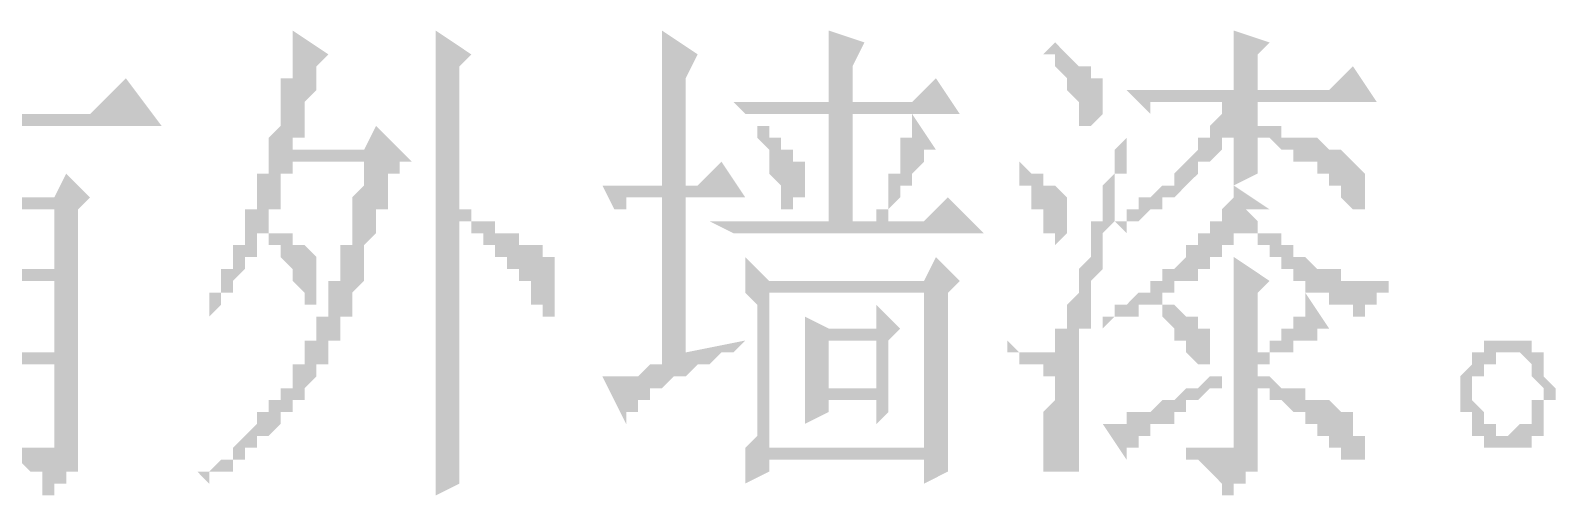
# Model space of a CAD drawing. Header units: inches. Extents: x 11 to 286, y 6 to 196.
# Drawn here: x 131.21 to 136.62, y 65.8 to 67.45 of the extents above; entities that cross this region are included whole.
import ezdxf

# ---------------------------------------------------------------- set-up
doc = ezdxf.new("R2010")
doc.units = ezdxf.units.IN
doc.header["$MEASUREMENT"] = 0
doc.layers.add('PDF_实体填充', color=7, linetype='Continuous', true_color=0xffffff)

msp = doc.modelspace()

# ---------------------------------------------------------------- hatches: boundary and pattern name
at = {"layer": 'PDF_实体填充', "transparency": 33554559}
h = msp.add_hatch(color=7, dxfattribs=at)
h.paths.add_polyline_path([(130.7818, 66.8161), (130.7818, 66.6044), (131.2898, 66.6044), (131.2898, 66.8161), (130.7818, 66.8161)], flags=0)
h.paths.add_polyline_path([(130.7818, 66.5621), (130.7818, 66.3081), (131.2898, 66.3081), (131.2898, 66.5621), (130.7818, 66.5621)], flags=0)
h.paths.add_polyline_path([(131.1204, 65.9694), (131.1204, 65.9694), (131.1204, 65.9694), (131.1628, 65.9694), (131.1628, 65.9694), (131.2051, 65.9694), (131.2051, 65.9694), (131.2051, 65.9694), (131.2474, 65.9694), (131.2474, 65.9694), (131.2474, 65.9694), (131.2474, 65.9694), (131.2474, 65.9694), (131.2898, 65.9694), (131.2898, 65.9694), (131.2898, 65.9694), (131.2898, 66.0118), (131.2898, 66.0118), (131.2898, 66.0118), (131.2898, 66.2658), (130.7818, 66.2658), (130.7818, 65.8424), (130.6971, 65.8001), (130.6971, 65.8001), (130.6971, 65.8001), (130.6971, 65.8001), (130.6971, 65.8001), (130.6971, 65.8424), (130.6971, 65.8424), (130.6971, 65.8424), (130.6971, 65.8424), (130.6971, 65.8424), (130.6971, 65.8848), (130.6971, 65.8848), (130.6971, 65.8848), (130.6971, 65.8848), (130.6971, 65.9271), (130.6971, 65.9271), (130.6971, 65.9271), (130.6971, 65.9694), (130.6971, 65.9694), (130.6971, 65.9694), (130.6971, 66.0118), (130.6971, 66.0118), (130.6971, 66.0118), (130.6971, 66.0541), (130.6971, 66.0541), (130.6971, 66.0964), (130.6971, 66.0964), (130.6971, 66.1388), (130.6971, 66.1388), (130.6971, 66.1811), (130.6971, 66.1811), (130.6971, 66.1811), (130.6971, 66.2234), (130.6971, 66.2658), (130.6971, 66.2658), (130.6971, 66.3081), (130.6971, 66.3081), (130.6971, 66.3504), (130.6971, 66.3504), (130.6971, 66.3928), (130.6971, 66.4351), (130.6971, 66.4351), (130.6971, 66.4774), (130.6971, 66.4774), (130.6971, 66.5198), (130.6971, 66.5621), (130.6971, 66.5621), (130.6971, 66.6044), (130.6971, 66.6468), (130.6971, 66.6891), (130.6971, 66.6891), (130.6971, 66.7314), (130.6971, 66.6891), (130.6971, 66.6891), (130.6548, 66.6891), (130.6548, 66.6468), (130.6548, 66.6468), (130.6548, 66.6468), (130.6124, 66.6468), (130.6124, 66.6044), (130.6124, 66.6044), (130.6124, 66.6044), (130.5701, 66.5621), (130.5701, 66.5621), (130.5701, 66.5621), (130.5701, 66.5621), (130.5278, 66.5198), (130.5278, 66.5198), (130.5278, 66.5198), (130.4854, 66.4774), (130.4854, 66.4774), (130.4854, 66.4774), (130.4854, 66.4774), (130.4431, 66.4351), (130.4431, 66.4351), (130.4431, 66.4351), (130.4431, 66.4351), (130.4008, 66.3928), (130.4008, 66.3928), (130.4008, 66.3928), (130.3584, 66.3928), (130.3584, 66.3928), (130.3584, 66.3504), (130.3161, 66.3928), (130.3584, 66.3928), (130.3584, 66.3928), (130.3584, 66.4351), (130.4008, 66.4351), (130.4008, 66.4351), (130.4008, 66.4774), (130.4008, 66.4774), (130.4431, 66.4774), (130.4431, 66.4774), (130.4431, 66.5198), (130.4431, 66.5198), (130.4854, 66.5198), (130.4854, 66.5621), (130.4854, 66.5621), (130.4854, 66.5621), (130.5278, 66.5621), (130.5278, 66.6044), (130.5278, 66.6044), (130.5278, 66.6044), (130.5701, 66.6468), (130.5701, 66.6468), (130.5701, 66.6468), (130.5701, 66.6891), (130.6124, 66.6891), (130.6124, 66.6891), (130.6124, 66.7314), (130.6124, 66.7314), (130.6124, 66.7314), (130.6124, 66.7314), (130.6548, 66.7314), (130.6548, 66.7738), (130.6548, 66.7738), (130.6548, 66.7738), (130.6548, 66.8161), (130.6971, 66.8161), (130.6971, 66.8161), (130.6971, 66.8584), (130.6971, 66.8584), (130.6971, 66.8584), (130.7394, 66.9008), (130.7394, 66.9008), (130.7394, 66.9008), (130.7394, 66.9431), (130.7394, 66.9431), (130.7818, 66.9854), (130.7818, 66.9854), (130.7818, 66.9854), (130.7818, 67.0278), (130.7818, 67.0278), (130.7818, 67.0701), (130.8241, 67.0701), (130.8241, 67.0701), (130.8241, 67.1124), (130.8241, 67.1124), (130.8241, 67.1124), (130.5278, 67.1124), (130.5278, 67.1124), (130.4854, 67.1124), (130.4854, 67.1124), (130.4431, 67.1124), (130.4431, 67.1124), (130.4431, 67.1124), (130.4008, 67.1124), (130.4008, 67.1124), (130.4008, 67.1124), (130.4008, 67.1124), (130.3161, 67.1548), (130.8664, 67.1548), (130.8664, 67.1971), (130.8664, 67.1971), (130.8664, 67.2394), (130.8664, 67.2394), (130.8664, 67.2818), (130.8664, 67.2818), (130.9088, 67.3241), (130.9088, 67.3241), (130.9088, 67.3664), (130.9088, 67.3664), (130.9088, 67.3664), (130.9088, 67.4088), (130.9088, 67.4088), (130.9088, 67.4088), (130.9088, 67.4511), (130.9088, 67.4511), (130.9088, 67.4511), (131.0781, 67.3664), (130.9934, 67.3241), (130.9934, 67.3241), (130.9934, 67.2818), (130.9934, 67.2818), (130.9934, 67.2818), (130.9934, 67.2394), (130.9511, 67.2394), (130.9511, 67.1971), (130.9511, 67.1971), (130.9511, 67.1971), (130.9511, 67.1971), (130.9511, 67.1548), (131.4168, 67.1548), (131.5438, 67.2818), (131.6708, 67.1124), (130.9511, 67.1124), (130.9088, 67.1124), (130.9088, 67.1124), (130.9088, 67.0701), (130.9088, 67.0701), (130.9088, 67.0701), (130.9088, 67.0278), (130.8664, 67.0278), (130.8664, 66.9854), (130.8664, 66.9854), (130.8664, 66.9854), (130.8664, 66.9431), (130.8241, 66.9431), (130.8241, 66.9431), (130.8241, 66.9008), (130.8241, 66.9008), (130.8241, 66.9008), (130.8241, 66.8584), (131.2898, 66.8584), (131.3321, 66.9431), (131.4168, 66.8584), (131.3744, 66.8161), (131.3744, 65.9694), (131.3744, 65.9694), (131.3744, 65.9271), (131.3744, 65.9271), (131.3744, 65.9271), (131.3744, 65.8848), (131.3744, 65.8848), (131.3321, 65.8848), (131.3321, 65.8424), (131.3321, 65.8424), (131.3321, 65.8424), (131.2898, 65.8424), (131.2898, 65.8001), (131.2898, 65.8001), (131.2474, 65.8001), (131.2474, 65.8001), (131.2474, 65.8001), (131.2474, 65.8001), (131.2474, 65.8424), (131.2474, 65.8424), (131.2474, 65.8424), (131.2474, 65.8424), (131.2474, 65.8848), (131.2051, 65.8848), (131.2051, 65.8848), (131.2051, 65.8848), (131.1628, 65.9271), (131.1628, 65.9271), (131.1628, 65.9271), (131.1204, 65.9271), (131.1204, 65.9271), (131.1204, 65.9271), (131.1204, 65.9694), (131.1204, 65.9694)], flags=0)
h = msp.add_hatch(color=7, dxfattribs=at)
h.paths.add_polyline_path([(132.7291, 66.7738), (132.7291, 66.1388), (132.7291, 66.1388), (132.7291, 66.0964), (132.7291, 66.0964), (132.7291, 66.0541), (132.7291, 66.0541), (132.7291, 66.0118), (132.7291, 66.0118), (132.7291, 65.9694), (132.7291, 65.9694), (132.7291, 65.9271), (132.7291, 65.9271), (132.7291, 65.9271), (132.7291, 65.8848), (132.7291, 65.8848), (132.7291, 65.8848), (132.7291, 65.8424), (132.7291, 65.8424), (132.6444, 65.8001), (132.6444, 65.8001), (132.6444, 65.8424), (132.6444, 65.8424), (132.6444, 65.8424), (132.6444, 65.8848), (132.6444, 65.8848), (132.6444, 65.9271), (132.6444, 65.9271), (132.6444, 65.9694), (132.6444, 65.9694), (132.6444, 65.9694), (132.6444, 66.0118), (132.6444, 66.0118), (132.6444, 66.0541), (132.6444, 66.0541), (132.6444, 66.0964), (132.6444, 66.0964), (132.6444, 66.0964), (132.6444, 67.1548), (132.6444, 67.1548), (132.6444, 67.1971), (132.6444, 67.1971), (132.6444, 67.2394), (132.6444, 67.2394), (132.6444, 67.2818), (132.6444, 67.2818), (132.6444, 67.3241), (132.6444, 67.3241), (132.6444, 67.3664), (132.6444, 67.3664), (132.6444, 67.3664), (132.6444, 67.4088), (132.6444, 67.4088), (132.6444, 67.4088), (132.6444, 67.4511), (132.6444, 67.4511), (132.7714, 67.3664), (132.7291, 67.3241), (132.7291, 66.8161), (132.7291, 66.8161), (132.7714, 66.8161), (132.7714, 66.7738), (132.8138, 66.7738), (132.8138, 66.7738), (132.8561, 66.7738), (132.8561, 66.7738), (132.8561, 66.7314), (132.8984, 66.7314), (132.8984, 66.7314), (132.8984, 66.7314), (132.9408, 66.7314), (132.9408, 66.7314), (132.9408, 66.7314), (132.9408, 66.6891), (132.9831, 66.6891), (132.9831, 66.6891), (132.9831, 66.6891), (132.9831, 66.6891), (133.0254, 66.6891), (133.0254, 66.6891), (133.0254, 66.6468), (133.0254, 66.6468), (133.0678, 66.6468), (133.0678, 66.6044), (133.0678, 66.6044), (133.0678, 66.6044), (133.0678, 66.5621), (133.0678, 66.5621), (133.0678, 66.5621), (133.0678, 66.5198), (133.0678, 66.5198), (133.0678, 66.4774), (133.0678, 66.4774), (133.0678, 66.4351), (133.0678, 66.4351), (133.0678, 66.4351), (133.0678, 66.4351), (133.0254, 66.4351), (133.0254, 66.4351), (133.0254, 66.4351), (133.0254, 66.4774), (132.9831, 66.4774), (132.9831, 66.5198), (132.9831, 66.5198), (132.9831, 66.5198), (132.9831, 66.5198), (132.9831, 66.5621), (132.9408, 66.5621), (132.9408, 66.5621), (132.9408, 66.5621), (132.9408, 66.6044), (132.8984, 66.6044), (132.8984, 66.6044), (132.8984, 66.6468), (132.8984, 66.6468), (132.8561, 66.6468), (132.8561, 66.6468), (132.8561, 66.6891), (132.8561, 66.6891), (132.8138, 66.6891), (132.8138, 66.6891), (132.8138, 66.7314), (132.7714, 66.7314), (132.7714, 66.7314), (132.7714, 66.7738), (132.7291, 66.7738), (132.7291, 66.7738), (132.7291, 66.7738)], flags=0)
h.paths.add_polyline_path([(132.1364, 67.4511), (132.2634, 67.3664), (132.2211, 67.3241), (132.2211, 67.2818), (132.2211, 67.2818), (132.2211, 67.2818), (132.2211, 67.2394), (132.2211, 67.2394), (132.2211, 67.2394), (132.1788, 67.1971), (132.1788, 67.1971), (132.1788, 67.1548), (132.1788, 67.1548), (132.1788, 67.1124), (132.1788, 67.1124), (132.1788, 67.1124), (132.1788, 67.0701), (132.1364, 67.0701), (132.1364, 67.0278), (132.1364, 67.0278), (132.3904, 67.0278), (132.4328, 67.1124), (132.5598, 66.9854), (132.5598, 66.9854), (132.5174, 66.9854), (132.5174, 66.9854), (132.5174, 66.9854), (132.5174, 66.9854), (132.5174, 66.9854), (132.5174, 66.9431), (132.5174, 66.9431), (132.4751, 66.9431), (132.4751, 66.9431), (132.4751, 66.9008), (132.4751, 66.9008), (132.4751, 66.8584), (132.4751, 66.8584), (132.4751, 66.8161), (132.4328, 66.8161), (132.4328, 66.7738), (132.4328, 66.7738), (132.4328, 66.7314), (132.4328, 66.7314), (132.3904, 66.6891), (132.3904, 66.6468), (132.3904, 66.6468), (132.3904, 66.6468), (132.3904, 66.6044), (132.3904, 66.6044), (132.3904, 66.5621), (132.3904, 66.5621), (132.3481, 66.5198), (132.3481, 66.5198), (132.3481, 66.5198), (132.3481, 66.4774), (132.3481, 66.4774), (132.3481, 66.4351), (132.3481, 66.4351), (132.3058, 66.4351), (132.3058, 66.3928), (132.3058, 66.3928), (132.3058, 66.3928), (132.3058, 66.3504), (132.2634, 66.3504), (132.2634, 66.3504), (132.2634, 66.3081), (132.2634, 66.3081), (132.2634, 66.2658), (132.2634, 66.2658), (132.2211, 66.2658), (132.2211, 66.2658), (132.2211, 66.2234), (132.2211, 66.2234), (132.2211, 66.2234), (132.1788, 66.1811), (132.1788, 66.1811), (132.1788, 66.1811), (132.1788, 66.1388), (132.1788, 66.1388), (132.1364, 66.1388), (132.1364, 66.0964), (132.1364, 66.0964), (132.1364, 66.0964), (132.0941, 66.0964), (132.0941, 66.0541), (132.0941, 66.0541), (132.0941, 66.0541), (132.0518, 66.0118), (132.0518, 66.0118), (132.0518, 66.0118), (132.0094, 66.0118), (132.0094, 65.9694), (132.0094, 65.9694), (132.0094, 65.9694), (131.9671, 65.9694), (131.9671, 65.9271), (131.9671, 65.9271), (131.9248, 65.9271), (131.9248, 65.9271), (131.9248, 65.9271), (131.9248, 65.8848), (131.8824, 65.8848), (131.8824, 65.8848), (131.8824, 65.8848), (131.8401, 65.8848), (131.8401, 65.8424), (131.8401, 65.8424), (131.8401, 65.8424), (131.7978, 65.8848), (131.8401, 65.8848), (131.8401, 65.8848), (131.8401, 65.8848), (131.8824, 65.9271), (131.8824, 65.9271), (131.8824, 65.9271), (131.9248, 65.9271), (131.9248, 65.9694), (131.9248, 65.9694), (131.9248, 65.9694), (131.9671, 66.0118), (131.9671, 66.0118), (131.9671, 66.0118), (131.9671, 66.0118), (132.0094, 66.0541), (132.0094, 66.0541), (132.0094, 66.0541), (132.0094, 66.0964), (132.0518, 66.0964), (132.0518, 66.0964), (132.0518, 66.0964), (132.0518, 66.1388), (132.0941, 66.1388), (132.0941, 66.1388), (132.0941, 66.1811), (132.0941, 66.1811), (132.1364, 66.1811), (132.1364, 66.2234), (132.1364, 66.2234), (132.1364, 66.2234), (132.1364, 66.2658), (132.1364, 66.2658), (132.1788, 66.2658), (132.1788, 66.3081), (132.1788, 66.3081), (132.1788, 66.3081), (132.1788, 66.3504), (132.1788, 66.3504), (132.2211, 66.3504), (132.2211, 66.3504), (132.2211, 66.3928), (132.2211, 66.3928), (132.2211, 66.3928), (132.2211, 66.4351), (132.2211, 66.4351), (132.2634, 66.4351), (132.2634, 66.4774), (132.2634, 66.4774), (132.2634, 66.5198), (132.2634, 66.5198), (132.2634, 66.5198), (132.2634, 66.5621), (132.3058, 66.5621), (132.3058, 66.5621), (132.3058, 66.6044), (132.3058, 66.6044), (132.3058, 66.6468), (132.3058, 66.6468), (132.3058, 66.6468), (132.3058, 66.6891), (132.3481, 66.6891), (132.3481, 66.7314), (132.3481, 66.7314), (132.3481, 66.7738), (132.3481, 66.7738), (132.3481, 66.7738), (132.3481, 66.8161), (132.3481, 66.8161), (132.3481, 66.8584), (132.3481, 66.8584), (132.3904, 66.9008), (132.3904, 66.9008), (132.3904, 66.9008), (132.3904, 66.9431), (132.3904, 66.9431), (132.3904, 66.9854), (132.3904, 66.9854), (132.1364, 66.9854), (132.1364, 66.9854), (132.1364, 66.9431), (132.0941, 66.9431), (132.0941, 66.9008), (132.0941, 66.9008), (132.0941, 66.9008), (132.0941, 66.8584), (132.0941, 66.8584), (132.0941, 66.8161), (132.0518, 66.8161), (132.0518, 66.8161), (132.0518, 66.7738), (132.0518, 66.7738), (132.0518, 66.7738), (132.0518, 66.7738), (132.0518, 66.7314), (132.0941, 66.7314), (132.0941, 66.7314), (132.1364, 66.7314), (132.1364, 66.6891), (132.1364, 66.6891), (132.1788, 66.6891), (132.1788, 66.6891), (132.1788, 66.6891), (132.2211, 66.6468), (132.2211, 66.6468), (132.2211, 66.6468), (132.2211, 66.6468), (132.2211, 66.6468), (132.2211, 66.6468), (132.2211, 66.6044), (132.2211, 66.6044), (132.2211, 66.5621), (132.2211, 66.5621), (132.2211, 66.5621), (132.2211, 66.5198), (132.2211, 66.5198), (132.2211, 66.5198), (132.2211, 66.4774), (132.2211, 66.4774), (132.2211, 66.4774), (132.1788, 66.4774), (132.1788, 66.4774), (132.1788, 66.5198), (132.1788, 66.5198), (132.1788, 66.5198), (132.1364, 66.5621), (132.1364, 66.5621), (132.1364, 66.5621), (132.1364, 66.6044), (132.1364, 66.6044), (132.1364, 66.6044), (132.0941, 66.6468), (132.0941, 66.6468), (132.0941, 66.6468), (132.0941, 66.6891), (132.0518, 66.6891), (132.0518, 66.6891), (132.0518, 66.7314), (132.0094, 66.7314), (132.0094, 66.6891), (132.0094, 66.6891), (132.0094, 66.6891), (132.0094, 66.6468), (131.9671, 66.6468), (131.9671, 66.6044), (131.9671, 66.6044), (131.9671, 66.6044), (131.9248, 66.5621), (131.9248, 66.5621), (131.9248, 66.5621), (131.9248, 66.5198), (131.9248, 66.5198), (131.8824, 66.5198), (131.8824, 66.4774), (131.8824, 66.4774), (131.8824, 66.4774), (131.8824, 66.4774), (131.8401, 66.4351), (131.8401, 66.4351), (131.8401, 66.4351), (131.8401, 66.4351), (131.8401, 66.4351), (131.8401, 66.4774), (131.8401, 66.4774), (131.8401, 66.4774), (131.8401, 66.5198), (131.8401, 66.5198), (131.8824, 66.5198), (131.8824, 66.5621), (131.8824, 66.5621), (131.8824, 66.5621), (131.8824, 66.6044), (131.8824, 66.6044), (131.9248, 66.6044), (131.9248, 66.6468), (131.9248, 66.6468), (131.9248, 66.6468), (131.9248, 66.6891), (131.9248, 66.6891), (131.9671, 66.6891), (131.9671, 66.7314), (131.9671, 66.7314), (131.9671, 66.7738), (131.9671, 66.7738), (131.9671, 66.8161), (131.9671, 66.8161), (132.0094, 66.8161), (132.0094, 66.8584), (132.0094, 66.8584), (132.0094, 66.9008), (132.0094, 66.9008), (132.0094, 66.9431), (132.0094, 66.9431), (132.0518, 66.9431), (132.0518, 66.9854), (132.0518, 66.9854), (132.0518, 67.0278), (132.0518, 67.0278), (132.0518, 67.0701), (132.0518, 67.0701), (132.0941, 67.1124), (132.0941, 67.1124), (132.0941, 67.1548), (132.0941, 67.1548), (132.0941, 67.1548), (132.0941, 67.1971), (132.0941, 67.1971), (132.0941, 67.2394), (132.0941, 67.2394), (132.0941, 67.2818), (132.1364, 67.2818), (132.1364, 67.2818), (132.1364, 67.3241), (132.1364, 67.3241), (132.1364, 67.3241), (132.1364, 67.3664), (132.1364, 67.3664), (132.1364, 67.4088), (132.1364, 67.4088), (132.1364, 67.4088), (132.1364, 67.4511), (132.1364, 67.4511), (132.1364, 67.4511), (132.1364, 67.4511)], flags=0)
h = msp.add_hatch(color=7, dxfattribs=at)
h.paths.add_polyline_path([(134.0414, 66.3504), (134.0414, 66.1811), (134.2108, 66.1811), (134.2108, 66.3504), (134.0414, 66.3504)], flags=0)
h.paths.add_polyline_path([(134.0414, 67.1971), (134.0414, 67.2394), (134.0414, 67.2394), (134.0414, 67.2818), (134.0414, 67.2818), (134.0414, 67.3241), (134.0414, 67.3241), (134.0414, 67.3664), (134.0414, 67.3664), (134.0414, 67.4088), (134.0414, 67.4088), (134.0414, 67.4088), (134.0414, 67.4511), (134.0414, 67.4511), (134.0414, 67.4511), (134.1684, 67.4088), (134.1261, 67.3241), (134.1261, 67.1971), (134.3378, 67.1971), (134.4224, 67.2818), (134.5071, 67.1548), (134.1261, 67.1548), (134.1261, 66.7738), (134.2108, 66.7738), (134.2108, 66.8161), (134.2531, 66.8161), (134.2531, 66.8584), (134.2531, 66.8584), (134.2531, 66.9008), (134.2531, 66.9008), (134.2531, 66.9431), (134.2954, 66.9431), (134.2954, 66.9431), (134.2954, 66.9854), (134.2954, 66.9854), (134.2954, 67.0278), (134.2954, 67.0278), (134.2954, 67.0278), (134.2954, 67.0701), (134.3378, 67.0701), (134.3378, 67.0701), (134.3378, 67.1124), (134.3378, 67.1124), (134.3378, 67.1124), (134.3378, 67.1548), (134.3378, 67.1548), (134.4224, 67.0278), (134.4224, 67.0278), (134.4224, 67.0278), (134.4224, 67.0278), (134.4224, 67.0278), (134.4224, 67.0278), (134.3801, 67.0278), (134.3801, 66.9854), (134.3801, 66.9854), (134.3801, 66.9854), (134.3378, 66.9431), (134.3378, 66.9431), (134.3378, 66.9431), (134.3378, 66.9008), (134.3378, 66.9008), (134.2954, 66.9008), (134.2954, 66.8584), (134.2954, 66.8584), (134.2531, 66.8161), (134.2531, 66.8161), (134.2531, 66.7738), (134.3801, 66.7738), (134.4648, 66.8584), (134.5918, 66.7314), (133.8298, 66.7314), (133.8298, 66.7314), (133.7874, 66.7314), (133.7874, 66.7314), (133.7451, 66.7314), (133.7451, 66.7314), (133.7451, 66.7314), (133.7028, 66.7314), (133.7028, 66.7314), (133.7028, 66.7314), (133.7028, 66.7314), (133.6181, 66.7738), (134.0414, 66.7738), (134.0414, 67.1548), (133.9144, 67.1548), (133.8721, 67.1548), (133.8721, 67.1548), (133.8298, 67.1548), (133.8298, 67.1548), (133.8298, 67.1548), (133.7874, 67.1548), (133.7874, 67.1548), (133.7874, 67.1548), (133.7451, 67.1548), (133.7451, 67.1548), (133.7028, 67.1971), (134.0414, 67.1971)], flags=0)
h.paths.add_polyline_path([(133.7874, 67.1124), (133.7874, 67.1124), (133.8298, 67.1124), (133.8298, 67.1124), (133.8298, 67.0701), (133.8721, 67.0701), (133.8721, 67.0701), (133.8721, 67.0278), (133.9144, 67.0278), (133.9144, 67.0278), (133.9144, 66.9854), (133.9144, 66.9854), (133.9144, 66.9854), (133.9568, 66.9854), (133.9568, 66.9431), (133.9568, 66.9431), (133.9568, 66.9431), (133.9568, 66.9431), (133.9568, 66.9008), (133.9568, 66.9008), (133.9568, 66.9008), (133.9568, 66.8584), (133.9144, 66.8584), (133.9144, 66.8584), (133.9144, 66.8161), (133.9144, 66.8161), (133.9144, 66.8161), (133.9144, 66.8161), (133.8721, 66.8161), (133.8721, 66.8161), (133.8721, 66.8161), (133.8721, 66.8584), (133.8721, 66.8584), (133.8721, 66.9008), (133.8721, 66.9008), (133.8721, 66.9008), (133.8298, 66.9431), (133.8298, 66.9431), (133.8298, 66.9431), (133.8298, 66.9854), (133.8298, 66.9854), (133.8298, 67.0278), (133.8298, 67.0278), (133.8298, 67.0278), (133.7874, 67.0701), (133.7874, 67.0701), (133.7874, 67.1124), (133.7874, 67.1124), (133.7874, 67.1124)], flags=0)
h.paths.add_polyline_path([(134.4648, 66.0964), (134.4648, 66.0964), (134.4648, 66.0964), (134.4648, 66.0964), (134.4648, 66.0541), (134.4648, 66.0541), (134.4648, 66.0541), (134.4648, 66.0118), (134.4648, 66.0118), (134.4648, 65.9694), (134.4648, 65.9694), (134.4648, 65.9271), (134.4648, 65.9271), (134.4648, 65.8848), (134.4648, 65.8848), (134.3801, 65.8424), (134.3801, 65.9271), (133.8298, 65.9271), (133.8298, 65.8848), (133.7451, 65.8424), (133.7451, 65.8424), (133.7451, 65.8848), (133.7451, 65.8848), (133.7451, 65.9271), (133.7451, 65.9271), (133.7451, 65.9694), (133.7451, 65.9694), (133.7451, 65.9694), (133.7874, 66.0118), (133.7874, 66.0118), (133.7874, 66.0541), (133.7874, 66.0541), (133.7874, 66.0964), (133.7874, 66.0964), (133.7874, 66.0964), (133.7874, 66.1388), (133.7874, 66.1388), (133.7874, 66.1811), (133.7874, 66.1811), (133.7874, 66.2234), (133.7874, 66.2234), (133.7874, 66.2234), (133.7874, 66.2234), (133.7874, 66.2658), (133.7874, 66.2658), (133.7874, 66.3081), (133.7874, 66.3081), (133.7874, 66.3504), (133.7874, 66.3504), (133.7874, 66.3928), (133.7874, 66.3928), (133.7874, 66.3928), (133.7874, 66.4351), (133.7874, 66.4351), (133.7874, 66.4774), (133.7874, 66.4774), (133.7451, 66.5198), (133.7451, 66.5198), (133.7451, 66.5198), (133.7451, 66.5621), (133.7451, 66.5621), (133.7451, 66.6044), (133.7451, 66.6044), (133.7451, 66.6468), (133.8298, 66.5621), (134.3801, 66.5621), (134.4224, 66.6468), (134.5071, 66.5621), (134.4648, 66.5198), (134.4648, 66.0964)], flags=0)
h.paths.add_polyline_path([(133.8298, 66.5198), (133.8298, 65.9694), (134.3801, 65.9694), (134.3801, 66.5198), (133.8298, 66.5198)], flags=0)
h.paths.add_polyline_path([(134.0414, 66.3928), (134.2108, 66.3928), (134.2108, 66.4774), (134.2954, 66.3928), (134.2531, 66.3504), (134.2531, 66.3081), (134.2531, 66.3081), (134.2531, 66.2658), (134.2531, 66.2658), (134.2531, 66.2234), (134.2531, 66.2234), (134.2531, 66.2234), (134.2531, 66.1811), (134.2531, 66.1811), (134.2531, 66.1388), (134.2531, 66.1388), (134.2531, 66.1388), (134.2531, 66.0964), (134.2531, 66.0964), (134.2108, 66.0541), (134.2108, 66.1388), (134.0414, 66.1388), (134.0414, 66.0964), (133.9568, 66.0541), (133.9568, 66.0541), (133.9568, 66.0964), (133.9568, 66.0964), (133.9568, 66.1388), (133.9568, 66.1388), (133.9568, 66.1811), (133.9568, 66.1811), (133.9568, 66.2234), (133.9568, 66.2234), (133.9568, 66.2234), (133.9568, 66.2658), (133.9568, 66.2658), (133.9568, 66.2658), (133.9568, 66.3081), (133.9568, 66.3081), (133.9568, 66.3504), (133.9568, 66.3504), (133.9568, 66.3928), (133.9568, 66.3928), (133.9568, 66.3928), (133.9568, 66.4351), (133.9568, 66.4351), (134.0414, 66.3928)], flags=0)
h.paths.add_polyline_path([(133.4488, 66.9008), (133.4488, 67.1971), (133.4488, 67.1971), (133.4488, 67.2394), (133.4488, 67.2394), (133.4488, 67.2818), (133.4488, 67.2818), (133.4488, 67.2818), (133.4488, 67.3241), (133.4488, 67.3241), (133.4488, 67.3664), (133.4488, 67.3664), (133.4488, 67.4088), (133.4488, 67.4088), (133.4488, 67.4511), (133.4488, 67.4511), (133.5758, 67.3664), (133.5334, 67.2818), (133.5334, 66.9008), (133.5758, 66.9008), (133.6604, 66.9854), (133.7451, 66.8584), (133.5334, 66.8584), (133.5334, 66.3081), (133.7451, 66.3504), (133.7451, 66.3504), (133.7028, 66.3081), (133.7028, 66.3081), (133.6604, 66.3081), (133.6604, 66.3081), (133.6181, 66.2658), (133.6181, 66.2658), (133.5758, 66.2658), (133.5758, 66.2658), (133.5334, 66.2234), (133.5334, 66.2234), (133.5334, 66.2234), (133.4911, 66.2234), (133.4911, 66.2234), (133.4488, 66.1811), (133.4488, 66.1811), (133.4488, 66.1811), (133.4488, 66.1811), (133.4064, 66.1811), (133.4064, 66.1388), (133.4064, 66.1388), (133.3641, 66.1388), (133.3641, 66.1388), (133.3641, 66.1388), (133.3641, 66.1388), (133.3641, 66.0964), (133.3218, 66.0964), (133.3218, 66.0964), (133.3218, 66.0964), (133.3218, 66.0964), (133.3218, 66.0964), (133.3218, 66.0964), (133.3218, 66.0541), (133.3218, 66.0541), (133.3218, 66.0541), (133.2371, 66.2234), (133.2371, 66.2234), (133.2794, 66.2234), (133.2794, 66.2234), (133.2794, 66.2234), (133.2794, 66.2234), (133.3218, 66.2234), (133.3218, 66.2234), (133.3218, 66.2234), (133.3641, 66.2234), (133.3641, 66.2234), (133.4064, 66.2658), (133.4064, 66.2658), (133.4064, 66.2658), (133.4488, 66.2658), (133.4488, 66.2658), (133.4488, 66.8584), (133.4488, 66.8584), (133.4064, 66.8584), (133.4064, 66.8584), (133.3641, 66.8584), (133.3641, 66.8584), (133.3641, 66.8584), (133.3218, 66.8584), (133.3218, 66.8161), (133.3218, 66.8161), (133.2794, 66.8161), (133.2794, 66.8161), (133.2371, 66.9008), (133.4488, 66.9008), (133.4488, 66.9008)], flags=0)
h = msp.add_hatch(color=7, dxfattribs=at)
h.paths.add_polyline_path([(135.4808, 67.2394), (135.4808, 67.2394), (135.4808, 67.2818), (135.4808, 67.2818), (135.4808, 67.3241), (135.4808, 67.3241), (135.4808, 67.3664), (135.4808, 67.3664), (135.4808, 67.4088), (135.4808, 67.4088), (135.4808, 67.4088), (135.4808, 67.4511), (135.4808, 67.4511), (135.4808, 67.4511), (135.6078, 67.4088), (135.5654, 67.3664), (135.5654, 67.2394), (135.8194, 67.2394), (135.9041, 67.3241), (135.9888, 67.1971), (135.5654, 67.1971), (135.5654, 67.1124), (135.5654, 67.1124), (135.6078, 67.1124), (135.6078, 67.1124), (135.6501, 67.1124), (135.6501, 67.1124), (135.6501, 67.0701), (135.6924, 67.0701), (135.6924, 67.0701), (135.6924, 67.0701), (135.7348, 67.0701), (135.7348, 67.0701), (135.7348, 67.0701), (135.7771, 67.0701), (135.7771, 67.0701), (135.7771, 67.0701), (135.8194, 67.0278), (135.8194, 67.0278), (135.8194, 67.0278), (135.8194, 67.0278), (135.8194, 67.0278), (135.8618, 67.0278), (135.8618, 67.0278), (135.9041, 66.9854), (135.9041, 66.9854), (135.9041, 66.9854), (135.9041, 66.9854), (135.9464, 66.9431), (135.9464, 66.9431), (135.9464, 66.9431), (135.9464, 66.9431), (135.9464, 66.9008), (135.9464, 66.9008), (135.9464, 66.9008), (135.9464, 66.8584), (135.9464, 66.8584), (135.9464, 66.8584), (135.9464, 66.8161), (135.9041, 66.8161), (135.9041, 66.8161), (135.9041, 66.8161), (135.9041, 66.8161), (135.8618, 66.8584), (135.8618, 66.8584), (135.8618, 66.9008), (135.8618, 66.9008), (135.8618, 66.9008), (135.8194, 66.9008), (135.8194, 66.9008), (135.8194, 66.9008), (135.8194, 66.9431), (135.8194, 66.9431), (135.7771, 66.9431), (135.7771, 66.9431), (135.7771, 66.9431), (135.7771, 66.9854), (135.7348, 66.9854), (135.7348, 66.9854), (135.7348, 66.9854), (135.6924, 66.9854), (135.6924, 67.0278), (135.6924, 67.0278), (135.6501, 67.0278), (135.6501, 67.0278), (135.6501, 67.0278), (135.6078, 67.0701), (135.6078, 67.0701), (135.5654, 67.0701), (135.5654, 67.0701), (135.5654, 67.0701), (135.5654, 66.9431), (135.4808, 66.9008), (135.4808, 67.1124), (135.4808, 67.0701), (135.4808, 67.0701), (135.4384, 67.0701), (135.4384, 67.0278), (135.4384, 67.0278), (135.4384, 67.0278), (135.3961, 66.9854), (135.3961, 66.9854), (135.3961, 66.9854), (135.3538, 66.9854), (135.3538, 66.9431), (135.3538, 66.9431), (135.3538, 66.9431), (135.3114, 66.9008), (135.3114, 66.9008), (135.3114, 66.9008), (135.3114, 66.9008), (135.2691, 66.8584), (135.2691, 66.8584), (135.2691, 66.8584), (135.2268, 66.8584), (135.2268, 66.8584), (135.2268, 66.8161), (135.2268, 66.8161), (135.1844, 66.8161), (135.1844, 66.8161), (135.1844, 66.8161), (135.1421, 66.7738), (135.1421, 66.7738), (135.1421, 66.7738), (135.0998, 66.7738), (135.0998, 66.7738), (135.0998, 66.7738), (135.0998, 66.7314), (135.0998, 66.7314), (135.0574, 66.7738), (135.0998, 66.7738), (135.0998, 66.7738), (135.0998, 66.8161), (135.1421, 66.8161), (135.1421, 66.8161), (135.1421, 66.8584), (135.1844, 66.8584), (135.1844, 66.8584), (135.1844, 66.8584), (135.2268, 66.9008), (135.2268, 66.9008), (135.2268, 66.9008), (135.2691, 66.9008), (135.2691, 66.9431), (135.2691, 66.9431), (135.2691, 66.9431), (135.3114, 66.9854), (135.3114, 66.9854), (135.3114, 66.9854), (135.3114, 66.9854), (135.3538, 67.0278), (135.3538, 67.0278), (135.3538, 67.0278), (135.3538, 67.0701), (135.3538, 67.0701), (135.3961, 67.0701), (135.3961, 67.0701), (135.3961, 67.1124), (135.3961, 67.1124), (135.3961, 67.1124), (135.4384, 67.1548), (135.4384, 67.1548), (135.4384, 67.1548), (135.4384, 67.1971), (135.4384, 67.1971), (135.3114, 67.1971), (135.3114, 67.1971), (135.2691, 67.1971), (135.2691, 67.1971), (135.2268, 67.1971), (135.2268, 67.1971), (135.2268, 67.1971), (135.1844, 67.1971), (135.1844, 67.1548), (135.1844, 67.1548), (135.1844, 67.1548), (135.0998, 67.2394), (135.4808, 67.2394)], flags=0)
h.paths.add_polyline_path([(135.4808, 66.9008), (135.6078, 66.8161), (135.5231, 66.8161), (135.5654, 66.7738), (135.5654, 66.7738), (135.5654, 66.7738), (135.5654, 66.7314), (135.6078, 66.7314), (135.6078, 66.7314), (135.6078, 66.7314), (135.6501, 66.7314), (135.6501, 66.6891), (135.6501, 66.6891), (135.6501, 66.6891), (135.6924, 66.6891), (135.6924, 66.6468), (135.6924, 66.6468), (135.7348, 66.6468), (135.7348, 66.6468), (135.7348, 66.6468), (135.7348, 66.6468), (135.7771, 66.6044), (135.7771, 66.6044), (135.7771, 66.6044), (135.8194, 66.6044), (135.8194, 66.6044), (135.8194, 66.6044), (135.8618, 66.6044), (135.8618, 66.6044), (135.8618, 66.5621), (135.9041, 66.5621), (135.9041, 66.5621), (135.9041, 66.5621), (135.9464, 66.5621), (135.9464, 66.5621), (135.9464, 66.5621), (135.9888, 66.5621), (135.9888, 66.5621), (135.9888, 66.5621), (136.0311, 66.5621), (136.0311, 66.5621), (136.0311, 66.5198), (136.0311, 66.5198), (135.9888, 66.5198), (135.9888, 66.5198), (135.9888, 66.4774), (135.9464, 66.4774), (135.9464, 66.4774), (135.9464, 66.4774), (135.9464, 66.4351), (135.9464, 66.4351), (135.9464, 66.4351), (135.9041, 66.4351), (135.9041, 66.4351), (135.9041, 66.4351), (135.9041, 66.4774), (135.8618, 66.4774), (135.8618, 66.4774), (135.8618, 66.4774), (135.8194, 66.4774), (135.8194, 66.4774), (135.8194, 66.5198), (135.7771, 66.5198), (135.7771, 66.5198), (135.7771, 66.5198), (135.7348, 66.5198), (135.7348, 66.5621), (135.7348, 66.5621), (135.7348, 66.5621), (135.6924, 66.5621), (135.6924, 66.5621), (135.6924, 66.6044), (135.6924, 66.6044), (135.6501, 66.6044), (135.6501, 66.6044), (135.6501, 66.6468), (135.6078, 66.6468), (135.6078, 66.6468), (135.6078, 66.6891), (135.6078, 66.6891), (135.5654, 66.6891), (135.5654, 66.6891), (135.5654, 66.7314), (135.5654, 66.7314), (135.5231, 66.7314), (135.5231, 66.7738), (135.5231, 66.7738), (135.5231, 66.7738), (135.5231, 66.7314), (135.4808, 66.7314), (135.4808, 66.7314), (135.4808, 66.6891), (135.4808, 66.6891), (135.4384, 66.6891), (135.4384, 66.6891), (135.4384, 66.6468), (135.3961, 66.6468), (135.3961, 66.6468), (135.3961, 66.6468), (135.3961, 66.6044), (135.3538, 66.6044), (135.3538, 66.6044), (135.3538, 66.6044), (135.3538, 66.5621), (135.3114, 66.5621), (135.3114, 66.5621), (135.3114, 66.5621), (135.2691, 66.5621), (135.2691, 66.5198), (135.2691, 66.5198), (135.2268, 66.5198), (135.2268, 66.5198), (135.2268, 66.5198), (135.2268, 66.4774), (135.1844, 66.4774), (135.1844, 66.4774), (135.1844, 66.4774), (135.1421, 66.4774), (135.1421, 66.4774), (135.1421, 66.4351), (135.0998, 66.4351), (135.0998, 66.4351), (135.0998, 66.4351), (135.0574, 66.4351), (135.0574, 66.4351), (135.0574, 66.4351), (135.0151, 66.3928), (135.0151, 66.3928), (135.0151, 66.3928), (135.0151, 66.4351), (135.0151, 66.4351), (135.0151, 66.4351), (135.0574, 66.4351), (135.0574, 66.4774), (135.0574, 66.4774), (135.0998, 66.4774), (135.0998, 66.4774), (135.0998, 66.4774), (135.1421, 66.5198), (135.1421, 66.5198), (135.1421, 66.5198), (135.1844, 66.5198), (135.1844, 66.5198), (135.1844, 66.5621), (135.2268, 66.5621), (135.2268, 66.5621), (135.2268, 66.5621), (135.2268, 66.6044), (135.2691, 66.6044), (135.2691, 66.6044), (135.2691, 66.6044), (135.2691, 66.6044), (135.3114, 66.6468), (135.3114, 66.6468), (135.3114, 66.6468), (135.3114, 66.6468), (135.3114, 66.6891), (135.3538, 66.6891), (135.3538, 66.6891), (135.3538, 66.6891), (135.3538, 66.7314), (135.3961, 66.7314), (135.3961, 66.7314), (135.3961, 66.7738), (135.3961, 66.7738), (135.4384, 66.7738), (135.4384, 66.8161), (135.4384, 66.8161), (135.4384, 66.8161), (135.4808, 66.8584), (135.4808, 66.8584), (135.4808, 66.8584), (135.4808, 66.9008), (135.4808, 66.9008), (135.4808, 66.9008), (135.4808, 66.9008), (135.4808, 66.9008)], flags=0)
h.paths.add_polyline_path([(135.4808, 66.6468), (135.6078, 66.5621), (135.5654, 66.5198), (135.5654, 66.3081), (135.5654, 66.3081), (135.6078, 66.3081), (135.6078, 66.3504), (135.6078, 66.3504), (135.6501, 66.3504), (135.6501, 66.3504), (135.6501, 66.3928), (135.6501, 66.3928), (135.6924, 66.3928), (135.6924, 66.4351), (135.6924, 66.4351), (135.6924, 66.4351), (135.7348, 66.4351), (135.7348, 66.4774), (135.7348, 66.4774), (135.7348, 66.4774), (135.7348, 66.4774), (135.7348, 66.5198), (135.8194, 66.3928), (135.8194, 66.3928), (135.8194, 66.3928), (135.7771, 66.3928), (135.7771, 66.3928), (135.7771, 66.3504), (135.7348, 66.3504), (135.7348, 66.3504), (135.7348, 66.3504), (135.6924, 66.3504), (135.6924, 66.3504), (135.6924, 66.3081), (135.6501, 66.3081), (135.6501, 66.3081), (135.6501, 66.3081), (135.6078, 66.3081), (135.6078, 66.3081), (135.6078, 66.2658), (135.6078, 66.2658), (135.5654, 66.2658), (135.5654, 66.2658), (135.5654, 66.2658), (135.5654, 66.2234), (135.5654, 66.2234), (135.6078, 66.2234), (135.6078, 66.2234), (135.6078, 66.2234), (135.6501, 66.1811), (135.6501, 66.1811), (135.6501, 66.1811), (135.6924, 66.1811), (135.6924, 66.1811), (135.6924, 66.1811), (135.7348, 66.1811), (135.7348, 66.1811), (135.7348, 66.1388), (135.7771, 66.1388), (135.7771, 66.1388), (135.7771, 66.1388), (135.7771, 66.1388), (135.8194, 66.1388), (135.8194, 66.1388), (135.8618, 66.0964), (135.8618, 66.0964), (135.8618, 66.0964), (135.9041, 66.0964), (135.9041, 66.0964), (135.9041, 66.0541), (135.9041, 66.0541), (135.9041, 66.0541), (135.9041, 66.0118), (135.9464, 66.0118), (135.9464, 66.0118), (135.9464, 65.9694), (135.9464, 65.9694), (135.9464, 65.9694), (135.9464, 65.9271), (135.9041, 65.9271), (135.9041, 65.9271), (135.9041, 65.9271), (135.9041, 65.9271), (135.9041, 65.9271), (135.8618, 65.9271), (135.8618, 65.9271), (135.8618, 65.9694), (135.8618, 65.9694), (135.8618, 65.9694), (135.8194, 65.9694), (135.8194, 66.0118), (135.8194, 66.0118), (135.8194, 66.0118), (135.8194, 66.0118), (135.7771, 66.0118), (135.7771, 66.0541), (135.7771, 66.0541), (135.7771, 66.0541), (135.7348, 66.0541), (135.7348, 66.0541), (135.7348, 66.0964), (135.6924, 66.0964), (135.6924, 66.0964), (135.6924, 66.0964), (135.6501, 66.1388), (135.6501, 66.1388), (135.6501, 66.1388), (135.6078, 66.1388), (135.6078, 66.1811), (135.5654, 66.1811), (135.5654, 66.1811), (135.5654, 66.1811), (135.5654, 65.9694), (135.5654, 65.9694), (135.5654, 65.9271), (135.5654, 65.9271), (135.5654, 65.9271), (135.5654, 65.8848), (135.5231, 65.8848), (135.5231, 65.8848), (135.5231, 65.8424), (135.5231, 65.8424), (135.5231, 65.8424), (135.4808, 65.8424), (135.4808, 65.8424), (135.4808, 65.8001), (135.4384, 65.8001), (135.4384, 65.8001), (135.4384, 65.8001), (135.4384, 65.8001), (135.4384, 65.8424), (135.4384, 65.8424), (135.4384, 65.8424), (135.4384, 65.8424), (135.3961, 65.8848), (135.3961, 65.8848), (135.3961, 65.8848), (135.3961, 65.8848), (135.3538, 65.9271), (135.3538, 65.9271), (135.3538, 65.9271), (135.3114, 65.9271), (135.3114, 65.9271), (135.3114, 65.9271), (135.3114, 65.9694), (135.3114, 65.9694), (135.3538, 65.9694), (135.3538, 65.9694), (135.3538, 65.9694), (135.3961, 65.9694), (135.3961, 65.9694), (135.3961, 65.9694), (135.4384, 65.9694), (135.4384, 65.9694), (135.4384, 65.9694), (135.4384, 65.9694), (135.4808, 65.9694), (135.4808, 65.9694), (135.4808, 65.9694), (135.4808, 66.0118), (135.4808, 66.0118), (135.4808, 66.4774), (135.4808, 66.4774), (135.4808, 66.5198), (135.4808, 66.5198), (135.4808, 66.5621), (135.4808, 66.5621), (135.4808, 66.6044), (135.4808, 66.6044), (135.4808, 66.6044), (135.4808, 66.6468), (135.4808, 66.6468), (135.4808, 66.6468)], flags=0)
h.paths.add_polyline_path([(135.0151, 66.0541), (135.0574, 66.0541), (135.0574, 66.0541), (135.0574, 66.0541), (135.0574, 66.0541), (135.0574, 66.0541), (135.0998, 66.0541), (135.0998, 66.0541), (135.0998, 66.0964), (135.0998, 66.0964), (135.1421, 66.0964), (135.1421, 66.0964), (135.1421, 66.0964), (135.1844, 66.0964), (135.1844, 66.0964), (135.1844, 66.0964), (135.2268, 66.1388), (135.2268, 66.1388), (135.2268, 66.1388), (135.2691, 66.1388), (135.2691, 66.1388), (135.2691, 66.1388), (135.3114, 66.1811), (135.3114, 66.1811), (135.3538, 66.1811), (135.3538, 66.1811), (135.3961, 66.2234), (135.3961, 66.2234), (135.3961, 66.2234), (135.4384, 66.2234), (135.4384, 66.1811), (135.4384, 66.1811), (135.3961, 66.1811), (135.3961, 66.1811), (135.3961, 66.1811), (135.3961, 66.1811), (135.3538, 66.1388), (135.3538, 66.1388), (135.3538, 66.1388), (135.3114, 66.1388), (135.3114, 66.1388), (135.3114, 66.0964), (135.2691, 66.0964), (135.2691, 66.0964), (135.2691, 66.0964), (135.2691, 66.0541), (135.2268, 66.0541), (135.2268, 66.0541), (135.1844, 66.0541), (135.1844, 66.0118), (135.1844, 66.0118), (135.1421, 66.0118), (135.1421, 65.9694), (135.1421, 65.9694), (135.1421, 65.9694), (135.1421, 65.9694), (135.0998, 65.9694), (135.0998, 65.9271), (135.0998, 65.9271), (135.0151, 66.0541)], flags=0)
h.paths.add_polyline_path([(135.2268, 66.4774), (135.2268, 66.4774), (135.2268, 66.4774), (135.2691, 66.4774), (135.2691, 66.4774), (135.2691, 66.4774), (135.3114, 66.4351), (135.3114, 66.4351), (135.3114, 66.4351), (135.3538, 66.4351), (135.3538, 66.4351), (135.3538, 66.4351), (135.3538, 66.4351), (135.3538, 66.3928), (135.3961, 66.3928), (135.3961, 66.3928), (135.3961, 66.3504), (135.3961, 66.3504), (135.3961, 66.3504), (135.3961, 66.3081), (135.3961, 66.3081), (135.3961, 66.2658), (135.3961, 66.2658), (135.3961, 66.2658), (135.3538, 66.2658), (135.3538, 66.2234), (135.3538, 66.2658), (135.3538, 66.2658), (135.3538, 66.2658), (135.3114, 66.3081), (135.3114, 66.3081), (135.3114, 66.3081), (135.3114, 66.3504), (135.3114, 66.3504), (135.3114, 66.3504), (135.2691, 66.3504), (135.2691, 66.3928), (135.2691, 66.3928), (135.2691, 66.3928), (135.2268, 66.4351), (135.2268, 66.4351), (135.2268, 66.4351), (135.2268, 66.4774), (135.2268, 66.4774), (135.2268, 66.4774)], flags=0)
h.paths.add_polyline_path([(135.0998, 67.1124), (135.0998, 67.1124), (135.0998, 67.0701), (135.0998, 67.0278), (135.0998, 67.0278), (135.0998, 66.9854), (135.0998, 66.9431), (135.0574, 66.9431), (135.0574, 66.9008), (135.0574, 66.8584), (135.0574, 66.8584), (135.0574, 66.8161), (135.0574, 66.8161), (135.0574, 66.7738), (135.0151, 66.7314), (135.0151, 66.7314), (135.0151, 66.6891), (135.0151, 66.6891), (135.0151, 66.6468), (135.0151, 66.6468), (135.0151, 66.6044), (135.0151, 66.6044), (134.9728, 66.5621), (134.9728, 66.5621), (134.9728, 66.5621), (134.9728, 66.5198), (134.9728, 66.5198), (134.9728, 66.4774), (134.9728, 66.4774), (134.9728, 66.4774), (134.9728, 66.4351), (134.9728, 66.4351), (134.9728, 66.4351), (134.9728, 66.3928), (134.9728, 66.3928), (134.9304, 66.3928), (134.9304, 66.3928), (134.9304, 66.3504), (134.9304, 66.3504), (134.9304, 66.3504), (134.9304, 66.3504), (134.9304, 66.3504), (134.9304, 66.3081), (134.9304, 66.3081), (134.9304, 66.3081), (134.9304, 66.3081), (134.9304, 66.3081), (134.9304, 66.3081), (134.9304, 66.3081), (134.9304, 66.2658), (134.9304, 66.2658), (134.9304, 66.2658), (134.9304, 66.2234), (134.9304, 66.2234), (134.9304, 66.1811), (134.9304, 66.1811), (134.9304, 66.1388), (134.9304, 66.1388), (134.9304, 66.0964), (134.9304, 66.0964), (134.9304, 66.0964), (134.9304, 66.0541), (134.9304, 66.0541), (134.9304, 66.0118), (134.9304, 66.0118), (134.9304, 65.9694), (134.9304, 65.9694), (134.9304, 65.9271), (134.9304, 65.9271), (134.9304, 65.9271), (134.9304, 65.8848), (134.9304, 65.8848), (134.8881, 65.8848), (134.8881, 65.8848), (134.8881, 65.8848), (134.8881, 65.8848), (134.8458, 65.8848), (134.8458, 65.8848), (134.8458, 65.8848), (134.8034, 65.8848), (134.8034, 65.9271), (134.8034, 65.9271), (134.8034, 65.9271), (134.8034, 65.9694), (134.8034, 65.9694), (134.8034, 65.9694), (134.8034, 65.9694), (134.8034, 66.0118), (134.8034, 66.0118), (134.8034, 66.0541), (134.8034, 66.0541), (134.8034, 66.0964), (134.8034, 66.0964), (134.8458, 66.1388), (134.8458, 66.1388), (134.8458, 66.1388), (134.8458, 66.1811), (134.8458, 66.1811), (134.8458, 66.1811), (134.8458, 66.2234), (134.8034, 66.2234), (134.8034, 66.2234), (134.8034, 66.2234), (134.8034, 66.2658), (134.8034, 66.2658), (134.7611, 66.2658), (134.7611, 66.2658), (134.7611, 66.2658), (134.7188, 66.2658), (134.7188, 66.3081), (134.7188, 66.3081), (134.6764, 66.3081), (134.6764, 66.3504), (134.7188, 66.3081), (134.7188, 66.3081), (134.7611, 66.3081), (134.7611, 66.3081), (134.8034, 66.3081), (134.8034, 66.3081), (134.8034, 66.3081), (134.8034, 66.3081), (134.8034, 66.3081), (134.8458, 66.3081), (134.8458, 66.3504), (134.8458, 66.3504), (134.8458, 66.3504), (134.8458, 66.3928), (134.8881, 66.3928), (134.8881, 66.3928), (134.8881, 66.3928), (134.8881, 66.3928), (134.8881, 66.3928), (134.8881, 66.3928), (134.8881, 66.3928), (134.8881, 66.4351), (134.8881, 66.4351), (134.8881, 66.4351), (134.8881, 66.4351), (134.8881, 66.4351), (134.8881, 66.4774), (134.8881, 66.4774), (134.8881, 66.4774), (134.9304, 66.5198), (134.9304, 66.5198), (134.9304, 66.5198), (134.9304, 66.5198), (134.9304, 66.5621), (134.9304, 66.5621), (134.9304, 66.6044), (134.9304, 66.6044), (134.9304, 66.6044), (134.9728, 66.6468), (134.9728, 66.6468), (134.9728, 66.6891), (134.9728, 66.6891), (134.9728, 66.7314), (134.9728, 66.7314), (134.9728, 66.7738), (135.0151, 66.7738), (135.0151, 66.8161), (135.0151, 66.8161), (135.0151, 66.8584), (135.0151, 66.9008), (135.0151, 66.9008), (135.0574, 66.9431), (135.0574, 66.9431), (135.0574, 66.9854), (135.0574, 67.0278), (135.0574, 67.0278), (135.0998, 67.0701), (135.0998, 67.1124), (135.0998, 67.1548), (135.0998, 67.1548), (135.0998, 67.1124)], flags=0)
h.paths.add_polyline_path([(134.7188, 66.9854), (134.7188, 66.9854), (134.7611, 66.9431), (134.7611, 66.9431), (134.8034, 66.9431), (134.8034, 66.9431), (134.8034, 66.9008), (134.8458, 66.9008), (134.8458, 66.9008), (134.8458, 66.9008), (134.8458, 66.9008), (134.8881, 66.8584), (134.8881, 66.8584), (134.8881, 66.8584), (134.8881, 66.8584), (134.8881, 66.8584), (134.8881, 66.8161), (134.8881, 66.8161), (134.8881, 66.8161), (134.8881, 66.8161), (134.8881, 66.7738), (134.8881, 66.7738), (134.8881, 66.7314), (134.8881, 66.7314), (134.8881, 66.7314), (134.8458, 66.6891), (134.8458, 66.6891), (134.8458, 66.6891), (134.8458, 66.6891), (134.8458, 66.6891), (134.8458, 66.7314), (134.8034, 66.7314), (134.8034, 66.7314), (134.8034, 66.7738), (134.8034, 66.7738), (134.8034, 66.7738), (134.8034, 66.8161), (134.8034, 66.8161), (134.7611, 66.8161), (134.7611, 66.8584), (134.7611, 66.8584), (134.7611, 66.8584), (134.7611, 66.9008), (134.7188, 66.9008), (134.7188, 66.9431), (134.7188, 66.9431), (134.7188, 66.9431), (134.7188, 66.9854), (134.7188, 66.9854)], flags=0)
h.paths.add_polyline_path([(134.8458, 67.4088), (134.8458, 67.4088), (134.8881, 67.3664), (134.8881, 67.3664), (134.8881, 67.3664), (134.9304, 67.3241), (134.9304, 67.3241), (134.9304, 67.3241), (134.9728, 67.3241), (134.9728, 67.2818), (134.9728, 67.2818), (134.9728, 67.2818), (135.0151, 67.2818), (135.0151, 67.2818), (135.0151, 67.2394), (135.0151, 67.2394), (135.0151, 67.2394), (135.0151, 67.2394), (135.0151, 67.1971), (135.0151, 67.1971), (135.0151, 67.1548), (135.0151, 67.1548), (135.0151, 67.1548), (134.9728, 67.1124), (134.9728, 67.1124), (134.9728, 67.1124), (134.9728, 67.1124), (134.9728, 67.1124), (134.9728, 67.1124), (134.9304, 67.1124), (134.9304, 67.1124), (134.9304, 67.1548), (134.9304, 67.1548), (134.9304, 67.1548), (134.9304, 67.1971), (134.9304, 67.1971), (134.9304, 67.1971), (134.8881, 67.2394), (134.8881, 67.2394), (134.8881, 67.2394), (134.8881, 67.2818), (134.8881, 67.2818), (134.8881, 67.2818), (134.8458, 67.3241), (134.8458, 67.3241), (134.8458, 67.3664), (134.8458, 67.3664), (134.8034, 67.3664), (134.8458, 67.4088), (134.8458, 67.4088)], flags=0)
h = msp.add_hatch(color=7, dxfattribs=at)
h.paths.add_polyline_path([(136.5391, 66.3504), (136.5391, 66.3504), (136.5391, 66.3081), (136.5814, 66.3081), (136.5814, 66.3081), (136.5814, 66.2658), (136.5814, 66.2658), (136.5814, 66.2658), (136.5814, 66.2234), (136.5814, 66.2234), (136.6238, 66.1811), (136.6238, 66.1811), (136.6238, 66.1811), (136.6238, 66.1811), (136.6238, 66.1388), (136.6238, 66.1388), (136.5814, 66.1388), (136.5814, 66.0964), (136.5814, 66.0964), (136.5814, 66.0541), (136.5814, 66.0541), (136.5814, 66.0118), (136.5814, 66.0118), (136.5391, 66.0118), (136.5391, 66.0118), (136.5391, 66.0118), (136.5391, 65.9694), (136.4968, 65.9694), (136.4968, 65.9694), (136.4968, 65.9694), (136.4544, 65.9694), (136.4544, 65.9694), (136.4544, 65.9694), (136.4121, 65.9694), (136.4121, 65.9694), (136.4121, 65.9694), (136.3698, 65.9694), (136.3698, 65.9694), (136.3698, 66.0118), (136.3698, 66.0118), (136.3274, 66.0118), (136.3274, 66.0118), (136.3274, 66.0541), (136.3274, 66.0541), (136.3274, 66.0541), (136.3274, 66.0964), (136.2851, 66.0964), (136.2851, 66.0964), (136.2851, 66.1388), (136.2851, 66.1388), (136.2851, 66.1388), (136.2851, 66.1811), (136.2851, 66.1811), (136.2851, 66.2234), (136.2851, 66.2234), (136.2851, 66.2234), (136.3274, 66.2658), (136.3274, 66.2658), (136.3274, 66.2658), (136.3274, 66.3081), (136.3274, 66.3081), (136.3274, 66.3081), (136.3698, 66.3081), (136.3698, 66.3504), (136.3698, 66.3504), (136.4121, 66.3504), (136.4121, 66.3504), (136.4121, 66.3504), (136.4544, 66.3504), (136.4544, 66.3504), (136.4544, 66.3504), (136.4544, 66.3504), (136.4968, 66.3504), (136.4968, 66.3504), (136.5391, 66.3504), (136.5391, 66.3504), (136.5391, 66.3504)], flags=0)
h.paths.add_polyline_path([(136.5391, 66.0541), (136.5391, 66.0541), (136.5391, 66.0964), (136.5391, 66.0964), (136.5391, 66.0964), (136.5391, 66.1388), (136.5814, 66.1388), (136.5814, 66.1811), (136.5814, 66.1811), (136.5814, 66.1811), (136.5391, 66.2234), (136.5391, 66.2234), (136.5391, 66.2658), (136.5391, 66.2658), (136.5391, 66.2658), (136.5391, 66.2658), (136.5391, 66.2658), (136.4968, 66.3081), (136.4968, 66.3081), (136.4544, 66.3081), (136.4544, 66.3081), (136.4544, 66.3081), (136.4544, 66.3081), (136.4121, 66.3081), (136.4121, 66.3081), (136.4121, 66.2658), (136.3698, 66.2658), (136.3698, 66.2658), (136.3698, 66.2658), (136.3698, 66.2658), (136.3698, 66.2234), (136.3698, 66.2234), (136.3274, 66.2234), (136.3274, 66.1811), (136.3274, 66.1811), (136.3274, 66.1388), (136.3274, 66.1388), (136.3274, 66.1388), (136.3698, 66.0964), (136.3698, 66.0964), (136.3698, 66.0964), (136.3698, 66.0541), (136.3698, 66.0541), (136.3698, 66.0541), (136.4121, 66.0541), (136.4121, 66.0541), (136.4121, 66.0118), (136.4544, 66.0118), (136.4544, 66.0118), (136.4544, 66.0118), (136.4544, 66.0118), (136.4968, 66.0541), (136.4968, 66.0541), (136.4968, 66.0541), (136.5391, 66.0541), (136.5391, 66.0541), (136.5391, 66.0541)], flags=0)

doc.saveas('drawing.dxf')
